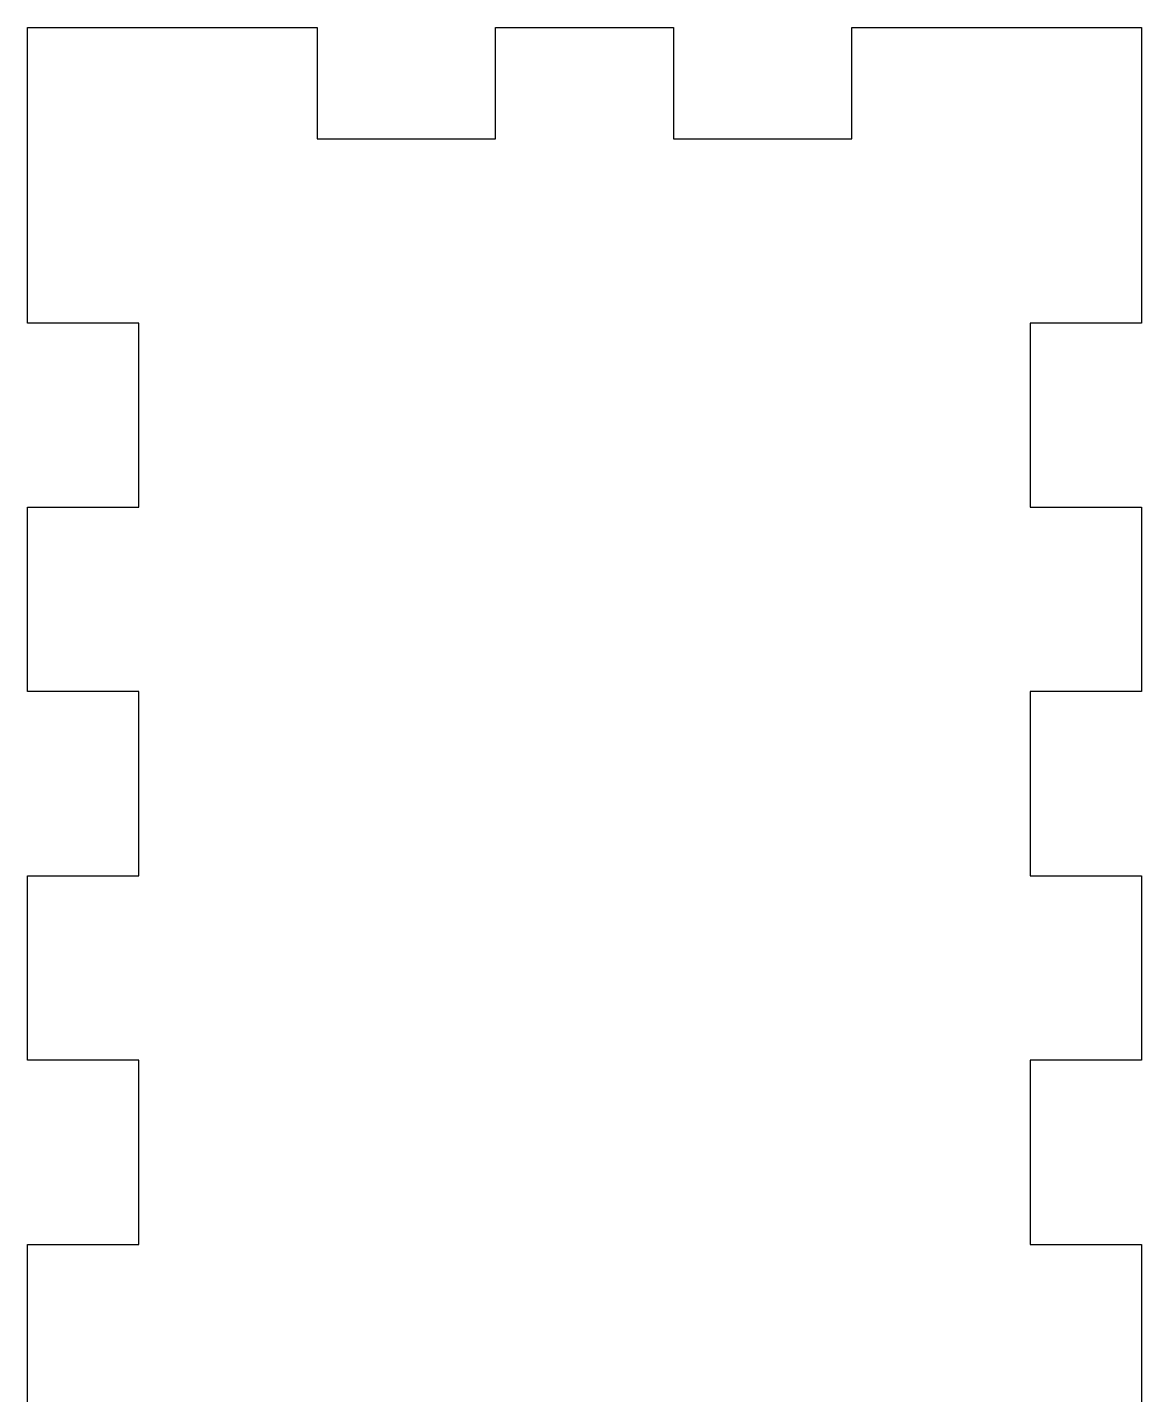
# Model space of a CAD drawing. Extents: x 10 to 860, y -140 to 140.
# Drawn here: x 80 to 140, y 66.4 to 140 of the extents above; entities that cross this region are included whole.
import ezdxf

# ---------------------------------------------------------------- set-up
doc = ezdxf.new("R2010")
doc.units = 0

# ---------------------------------------------------------------- blocks, each defined once
blk = doc.blocks.new('SHAPE2DVIEW003')
at = {"layer": 'Views', "color": 0}
for p, q in [((80, 140), (86, 140)), ((80, 134), (80, 140)), ((86, 140), (95.6, 140)), ((95.6, 140), (95.6, 134)), ((105.2, 140), (114.8, 140)), ((105.2, 134), (105.2, 140)), ((114.8, 140), (114.8, 134)), ((124.4, 140), (134, 140)), ((124.4, 134), (124.4, 140)), ((134, 140), (140, 140)), ((140, 140), (140, 134)), ((80, 124.074), (80, 134)), ((95.6, 134), (105.2, 134)), ((114.8, 134), (124.4, 134)), ((140, 134), (140, 124.074)), ((86, 124.074), (80, 124.074)), ((86, 114.148), (86, 124.074)), ((140, 124.074), (134, 124.074)), ((134, 124.074), (134, 114.148)), ((80, 114.148), (86, 114.148)), ((80, 104.222), (80, 114.148)), ((134, 114.148), (140, 114.148)), ((140, 114.148), (140, 104.222)), ((86, 104.222), (80, 104.222)), ((86, 94.296), (86, 104.222)), ((140, 104.222), (134, 104.222)), ((134, 104.222), (134, 94.296)), ((80, 94.296), (86, 94.296)), ((80, 84.37), (80, 94.296)), ((134, 94.296), (140, 94.296)), ((140, 94.296), (140, 84.37)), ((86, 84.37), (80, 84.37)), ((86, 74.444), (86, 84.37)), ((140, 84.37), (134, 84.37)), ((134, 84.37), (134, 74.444)), ((80, 74.444), (86, 74.444)), ((80, 64.519), (80, 74.444)), ((134, 74.444), (140, 74.444)), ((140, 74.444), (140, 64.519))]:
    blk.add_line(p, q, dxfattribs=at)

msp = doc.modelspace()

# ---------------------------------------------------------------- block references
at = {"layer": 'Views', "color": 0}
msp.add_blockref('SHAPE2DVIEW003', (0, 0), dxfattribs=at)

doc.saveas('drawing.dxf')
